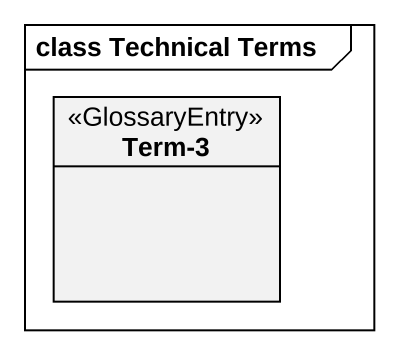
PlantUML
@startuml
mainframe class Technical Terms
hide circle
hide empty members
class "Term-3" as Term_3 <<GlossaryEntry>>
@enduml
